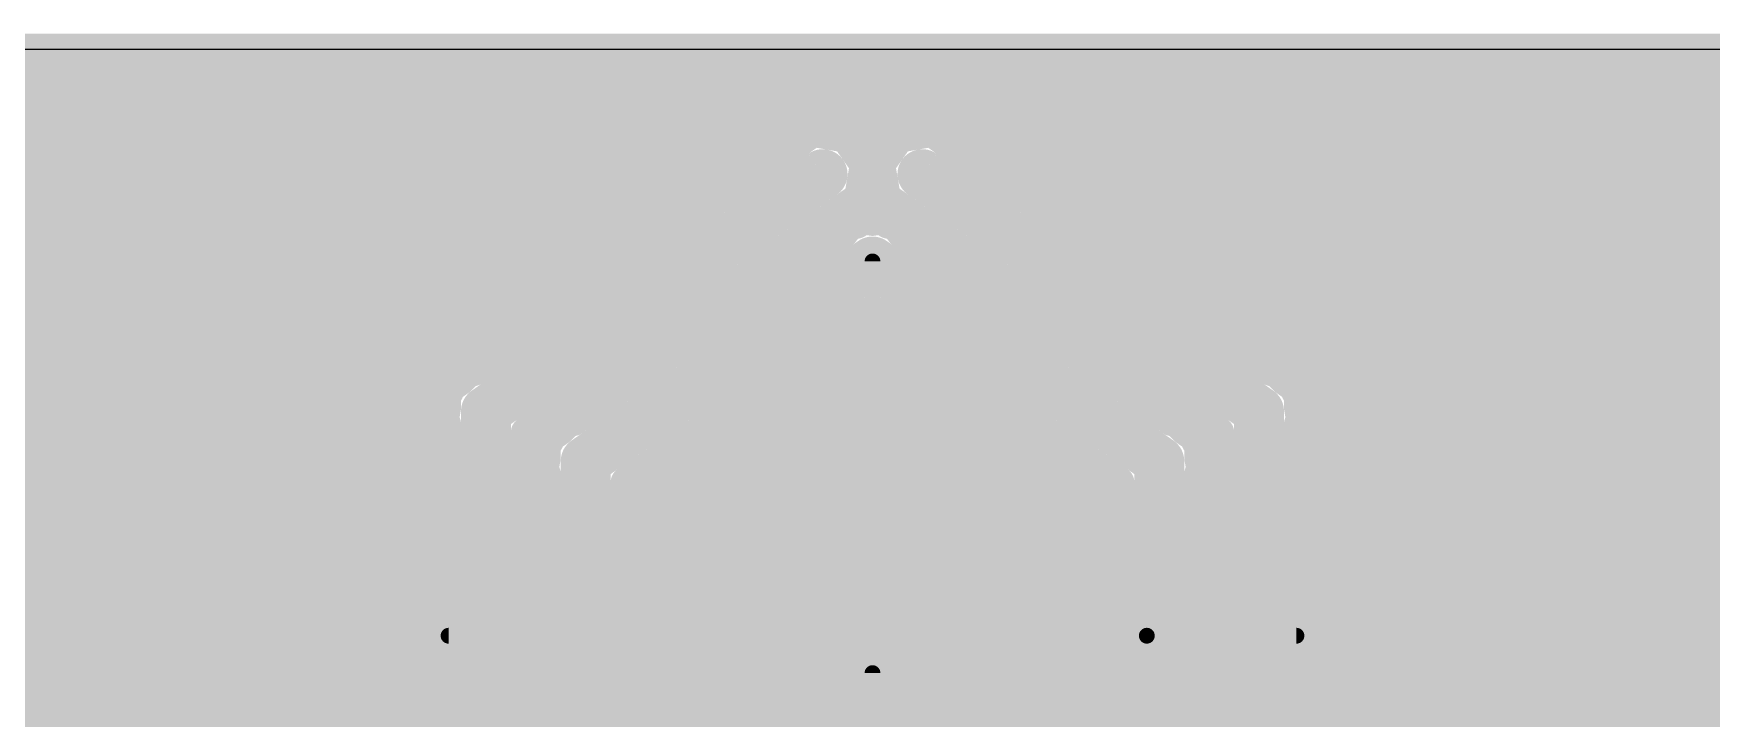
# Model space of a CAD drawing. Extents: x -9.5 to 75.5, y -0.1 to 22.1.
# Drawn here: x 26.27 to 39.73, y 16.64 to 22.13 of the extents above; entities that cross this region are included whole.
import ezdxf

# ---------------------------------------------------------------- set-up
doc = ezdxf.new("R2010")
doc.units = 0
for name, color, linetype in [('16', 132, 'CONTINUOUS'), ('20', 31, 'CONTINUOUS'), ('21', 253, 'CONTINUOUS'), ('22', 253, 'CONTINUOUS'), ('42', 132, 'CONTINUOUS')]:
    doc.layers.add(name, color=color, linetype=linetype)

msp = doc.modelspace()

# ---------------------------------------------------------------- linework, layer by layer
at = {"layer": '16', "const_width": 0.254}
for points in [[(0, 22), (66, 22)], [(0, 21.844), (66, 21.844)], [(0, 21.59), (66, 21.59)], [(0, 21.336), (32.5093, 21.336)], [(32.5226, 21.3454), (29.7965, 19.427)], [(32.7895, 21.299), (32.5226, 21.3454)], [(32.5765, 21.336), (33.4235, 21.336)], [(32.9454, 21.0774), (32.7895, 21.299)], [(33.2105, 21.299), (33.0546, 21.0774)], [(33.4774, 21.3454), (33.2105, 21.299)], [(36.2035, 19.427), (33.4774, 21.3454)], [(33.4907, 21.336), (66, 21.336)], [(0, 21.082), (32.1483, 21.082)], [(32.899, 20.8105), (32.9454, 21.0774)], [(32.9421, 21.082), (33.0579, 21.082)], [(33.0546, 21.0774), (33.101, 20.8105)], [(33.8517, 21.082), (66, 21.082)], [(0, 20.828), (31.7874, 20.828)], [(30.227, 18.9303), (32.899, 20.8105)], [(32.902, 20.828), (33.098, 20.828)], [(33.101, 20.8105), (35.773, 18.9303)], [(34.2126, 20.828), (66, 20.828)], [(32.8089, 20.5979), (32.7651, 20.5349)], [(32.8719, 20.6092), (32.8089, 20.5979)], [(32.9245, 20.6458), (32.8719, 20.6092)], [(33, 20.6322), (32.9245, 20.6458)], [(33.0755, 20.6458), (33, 20.6322)], [(33.1281, 20.6092), (33.0755, 20.6458)], [(33.1911, 20.5979), (33.1281, 20.6092)], [(33.2349, 20.5349), (33.1911, 20.5979)], [(0, 20.574), (31.4264, 20.574)], [(32.7651, 20.5349), (30.5974, 19.027)], [(32.5628, 20.574), (32.7923, 20.574)], [(33.2077, 20.574), (33.4372, 20.574)], [(35.4026, 19.027), (33.2349, 20.5349)], [(34.5736, 20.574), (66, 20.574)], [(0, 20.32), (31.0655, 20.32)], [(32.2019, 20.32), (32.4561, 20.32)], [(33.5439, 20.32), (33.7981, 20.32)], [(34.9345, 20.32), (66, 20.32)], [(0, 20.066), (30.7045, 20.066)], [(31.8409, 20.066), (32.091, 20.066)], [(33.909, 20.066), (34.1591, 20.066)], [(35.2955, 20.066), (66, 20.066)], [(0, 19.812), (30.3436, 19.812)], [(31.027, 18.5291), (33, 19.9017)], [(31.48, 19.812), (31.7259, 19.812)], [(32.8711, 19.812), (33.1289, 19.812)], [(33, 19.9017), (34.973, 18.5291)], [(34.2741, 19.812), (34.52, 19.812)], [(35.6564, 19.812), (66, 19.812)], [(0, 19.558), (29.9826, 19.558)], [(31.119, 19.558), (31.3608, 19.558)], [(32.506, 19.558), (33.494, 19.558)], [(34.6392, 19.558), (34.8809, 19.558)], [(36.0174, 19.558), (66, 19.558)], [(29.7645, 19.427), (29.6887, 19.3512)], [(29.7965, 19.427), (29.7645, 19.427)], [(36.2354, 19.427), (36.2035, 19.427)], [(36.3113, 19.3512), (36.2354, 19.427)], [(0, 19.304), (29.6217, 19.304)], [(29.5956, 19.258), (29.573, 19.2354)], [(29.601, 19.2895), (29.5956, 19.258)], [(29.6887, 19.3512), (29.601, 19.2895)], [(30.7581, 19.304), (30.9956, 19.304)], [(32.1409, 19.304), (33.8591, 19.304)], [(35.0044, 19.304), (35.2419, 19.304)], [(36.399, 19.2895), (36.3113, 19.3512)], [(36.3783, 19.304), (66, 19.304)], [(36.4044, 19.258), (36.399, 19.2895)], [(36.427, 19.2354), (36.4044, 19.258)], [(29.573, 19.1282), (29.5546, 19.0226)], [(29.573, 19.2354), (29.573, 19.1282)], [(36.427, 19.1282), (36.427, 19.2354)], [(36.4454, 19.0226), (36.427, 19.1282)], [(0, 19.05), (29.5594, 19.05)], [(29.5546, 19.0226), (29.573, 18.9965)], [(29.573, 18.9965), (29.573, 15.6003)], [(30.3972, 19.05), (30.6305, 19.05)], [(30.5646, 19.027), (30.4894, 18.9518)], [(30.5974, 19.027), (30.5646, 19.027)], [(31.7757, 19.05), (34.2243, 19.05)], [(35.3695, 19.05), (35.6028, 19.05)], [(35.4354, 19.027), (35.4026, 19.027)], [(35.5106, 18.9518), (35.4354, 19.027)], [(36.427, 18.9965), (36.4454, 19.0226)], [(36.427, 15.6003), (36.427, 18.9965)], [(36.4406, 19.05), (66, 19.05)], [(30.227, 15.6734), (30.227, 18.9303)], [(30.3963, 18.8587), (30.373, 18.8354)], [(30.4021, 18.8911), (30.3963, 18.8587)], [(30.4894, 18.9518), (30.4021, 18.8911)], [(35.5979, 18.8911), (35.5106, 18.9518)], [(35.6037, 18.8587), (35.5979, 18.8911)], [(35.627, 18.8354), (35.6037, 18.8587)], [(35.773, 18.9303), (35.773, 15.6734)], [(0, 18.796), (29.573, 18.796)], [(30.227, 18.796), (30.373, 18.796)], [(30.373, 18.7291), (30.3542, 18.6244)], [(30.373, 18.8354), (30.373, 18.7291)], [(31.4106, 18.796), (34.5894, 18.796)], [(35.627, 18.7291), (35.627, 18.8354)], [(35.627, 18.796), (35.773, 18.796)], [(35.6458, 18.6244), (35.627, 18.7291)], [(36.427, 18.796), (66, 18.796)], [(30.3542, 18.6244), (30.373, 18.5975)], [(30.373, 18.5975), (30.373, 16.0012)], [(35.627, 18.5975), (35.6458, 18.6244)], [(35.627, 16.0012), (35.627, 18.5975)], [(0, 18.542), (29.573, 18.542)], [(30.227, 18.542), (30.373, 18.542)], [(31.027, 16.0725), (31.027, 18.5291)], [(31.0455, 18.542), (34.9545, 18.542)], [(34.973, 18.5291), (34.973, 16.0725)], [(35.627, 18.542), (35.773, 18.542)], [(36.427, 18.542), (66, 18.542)], [(0, 18.288), (29.573, 18.288)], [(30.227, 18.288), (30.373, 18.288)], [(31.027, 18.288), (34.973, 18.288)], [(35.627, 18.288), (35.773, 18.288)], [(36.427, 18.288), (66, 18.288)], [(0, 18.034), (29.573, 18.034)], [(30.227, 18.034), (30.373, 18.034)], [(31.027, 18.034), (34.973, 18.034)], [(35.627, 18.034), (35.773, 18.034)], [(36.427, 18.034), (66, 18.034)], [(0, 17.78), (29.573, 17.78)], [(30.227, 17.78), (30.373, 17.78)], [(31.027, 17.78), (34.973, 17.78)], [(35.627, 17.78), (35.773, 17.78)], [(36.427, 17.78), (66, 17.78)], [(0, 17.526), (29.573, 17.526)], [(30.227, 17.526), (30.373, 17.526)], [(31.027, 17.526), (34.973, 17.526)], [(35.627, 17.526), (35.773, 17.526)], [(36.427, 17.526), (66, 17.526)], [(0, 17.272), (29.573, 17.272)], [(30.227, 17.272), (30.373, 17.272)], [(31.027, 17.272), (34.973, 17.272)], [(35.627, 17.272), (35.773, 17.272)], [(36.427, 17.272), (66, 17.272)], [(0, 17.018), (29.573, 17.018)], [(30.227, 17.018), (30.373, 17.018)], [(31.027, 17.018), (34.973, 17.018)], [(35.627, 17.018), (35.773, 17.018)], [(36.427, 17.018), (66, 17.018)], [(5.4291, 16.764), (29.573, 16.764)], [(30.227, 16.764), (30.373, 16.764)], [(31.027, 16.764), (34.973, 16.764)], [(35.627, 16.764), (35.773, 16.764)], [(36.427, 16.764), (60.5709, 16.764)], [(5.4864, 16.51), (29.573, 16.51)], [(30.227, 16.51), (30.373, 16.51)], [(31.027, 16.51), (34.973, 16.51)], [(35.627, 16.51), (35.773, 16.51)], [(36.427, 16.51), (60.5136, 16.51)]]:
    msp.add_lwpolyline(points, dxfattribs=at)
at = {"layer": '16', "const_width": 0.127}
for points in [[(32.5335, 21.4079, 1), (32.5117, 21.2828)], [(32.5591, 21.2934, 1), (32.486, 21.3973)], [(32.5093, 21.2725, 1), (32.5093, 21.3995)], [(32.5765, 21.3995, 1), (32.5765, 21.2725)], [(32.8414, 21.3355, 1), (32.7375, 21.2624)], [(32.7786, 21.2364, 1), (32.8004, 21.3615)], [(33.1996, 21.3615, 1), (33.2214, 21.2364)], [(33.2625, 21.2624, 1), (33.1586, 21.3355)], [(33.514, 21.3973, 1), (33.4409, 21.2934)], [(33.4235, 21.2725, 1), (33.4235, 21.3995)], [(33.4907, 21.3995, 1), (33.4907, 21.2725)], [(33.4883, 21.2828, 1), (33.4665, 21.4079)], [(32.1483, 21.0185, 1), (32.1483, 21.1455)], [(32.9421, 21.1455, 1), (32.9421, 21.0185)], [(33.0079, 21.0665, 1), (32.8828, 21.0883)], [(32.8934, 21.0409, 1), (32.9973, 21.114)], [(33.0027, 21.114, 1), (33.1066, 21.0409)], [(33.1172, 21.0883, 1), (32.9921, 21.0665)], [(33.0579, 21.0185, 1), (33.0579, 21.1455)], [(33.8517, 21.1455, 1), (33.8517, 21.0185)], [(31.7874, 20.7645, 1), (31.7874, 20.8915)], [(32.8364, 20.8214, 1), (32.9615, 20.7996)], [(32.902, 20.8915, 1), (32.902, 20.7645)], [(32.9355, 20.7586, 1), (32.8624, 20.8625)], [(33.1376, 20.8625, 1), (33.0645, 20.7586)], [(33.0385, 20.7996, 1), (33.1636, 20.8214)], [(33.098, 20.7645, 1), (33.098, 20.8915)], [(34.2126, 20.8915, 1), (34.2126, 20.7645)], [(32.7977, 20.6604, 1), (32.8201, 20.5354)], [(32.861, 20.5617, 1), (32.7568, 20.6342)], [(32.8356, 20.6614, 1), (32.9082, 20.5571)], [(32.8831, 20.5467, 1), (32.8607, 20.6717)], [(32.9357, 20.7083, 1), (32.9132, 20.5833)], [(32.9607, 20.5937, 1), (32.8882, 20.6979)], [(32.9888, 20.6947, 1), (33.0112, 20.5697)], [(32.9888, 20.5697, 1), (33.0112, 20.6947)], [(33.1118, 20.6979, 1), (33.0393, 20.5937)], [(33.0868, 20.5833, 1), (33.0643, 20.7083)], [(33.1393, 20.6717, 1), (33.1169, 20.5467)], [(33.0918, 20.5571, 1), (33.1643, 20.6614)], [(33.2432, 20.6342, 1), (33.139, 20.5617)], [(33.1799, 20.5354, 1), (33.2023, 20.6604)], [(31.4264, 20.5105, 1), (31.4264, 20.6375)], [(32.5628, 20.6375, 1), (32.5628, 20.5105)], [(32.713, 20.5712, 1), (32.8172, 20.4987)], [(32.8013, 20.4828, 1), (32.7288, 20.587)], [(32.7923, 20.5105, 1), (32.7923, 20.6375)], [(33.2077, 20.6375, 1), (33.2077, 20.5105)], [(33.2712, 20.587, 1), (33.1987, 20.4828)], [(33.1828, 20.4987, 1), (33.287, 20.5712)], [(33.4372, 20.5105, 1), (33.4372, 20.6375)], [(34.5736, 20.6375, 1), (34.5736, 20.5105)], [(31.0655, 20.2565, 1), (31.0655, 20.3835)], [(32.2019, 20.3835, 1), (32.2019, 20.2565)], [(32.4561, 20.2565, 1), (32.4561, 20.3835)], [(33.5439, 20.3835, 1), (33.5439, 20.2565)], [(33.7981, 20.2565, 1), (33.7981, 20.3835)], [(34.9345, 20.3835, 1), (34.9345, 20.2565)], [(30.7045, 20.0025, 1), (30.7045, 20.1295)], [(31.8409, 20.1295, 1), (31.8409, 20.0025)], [(32.091, 20.0025, 1), (32.091, 20.1295)], [(33.909, 20.1295, 1), (33.909, 20.0025)], [(34.1591, 20.0025, 1), (34.1591, 20.1295)], [(35.2955, 20.1295, 1), (35.2955, 20.0025)], [(30.3436, 19.7485, 1), (30.3436, 19.8755)], [(31.48, 19.8755, 1), (31.48, 19.7485)], [(31.7259, 19.7485, 1), (31.7259, 19.8755)], [(32.8711, 19.8755, 1), (32.8711, 19.7485)], [(33.0363, 19.9538, 1), (32.9637, 19.8495)], [(33.0363, 19.8495, 1), (32.9637, 19.9538)], [(33.1289, 19.7485, 1), (33.1289, 19.8755)], [(34.2741, 19.8755, 1), (34.2741, 19.7485)], [(34.52, 19.7485, 1), (34.52, 19.8755)], [(35.6564, 19.8755, 1), (35.6564, 19.7485)], [(29.9826, 19.4945, 1), (29.9826, 19.6215)], [(31.119, 19.6215, 1), (31.119, 19.4945)], [(31.3608, 19.4945, 1), (31.3608, 19.6215)], [(32.506, 19.6215, 1), (32.506, 19.4945)], [(33.494, 19.4945, 1), (33.494, 19.6215)], [(34.6392, 19.6215, 1), (34.6392, 19.4945)], [(34.8809, 19.4945, 1), (34.8809, 19.6215)], [(36.0174, 19.6215, 1), (36.0174, 19.4945)], [(29.7645, 19.4905, 1), (29.7645, 19.3635)], [(29.8095, 19.3821, 1), (29.7196, 19.4719)], [(29.7599, 19.4789, 1), (29.833, 19.3751)], [(29.7965, 19.3635, 1), (29.7965, 19.4905)], [(36.2035, 19.4905, 1), (36.2035, 19.3635)], [(36.167, 19.3751, 1), (36.2401, 19.4789)], [(36.2803, 19.4719, 1), (36.1905, 19.3821)], [(36.2354, 19.3635, 1), (36.2354, 19.4905)], [(29.5645, 19.3414, 1), (29.6376, 19.2375)], [(29.6636, 19.2786, 1), (29.5385, 19.3003)], [(29.6405, 19.2131, 1), (29.5507, 19.3029)], [(29.6217, 19.2405, 1), (29.6217, 19.3675)], [(29.6438, 19.3961, 1), (29.7336, 19.3063)], [(29.7253, 19.2992, 1), (29.6522, 19.4031)], [(30.7581, 19.3675, 1), (30.7581, 19.2405)], [(30.9956, 19.2405, 1), (30.9956, 19.3675)], [(32.1409, 19.3675, 1), (32.1409, 19.2405)], [(33.8591, 19.2405, 1), (33.8591, 19.3675)], [(35.0044, 19.3675, 1), (35.0044, 19.2405)], [(35.2419, 19.2405, 1), (35.2419, 19.3675)], [(36.3478, 19.4031, 1), (36.2747, 19.2992)], [(36.2664, 19.3063, 1), (36.3562, 19.3961)], [(36.3783, 19.3675, 1), (36.3783, 19.2405)], [(36.4615, 19.3003, 1), (36.3364, 19.2786)], [(36.4493, 19.3029, 1), (36.3595, 19.2131)], [(36.3624, 19.2375, 1), (36.4355, 19.3414)], [(29.6365, 19.2354, 1), (29.5095, 19.2354)], [(29.5281, 19.2804, 1), (29.6179, 19.1905)], [(29.6356, 19.1173, 1), (29.5104, 19.1391)], [(29.533, 19.2689, 1), (29.6581, 19.2471)], [(36.3419, 19.2471, 1), (36.467, 19.2689)], [(36.4905, 19.2354, 1), (36.3635, 19.2354)], [(36.4896, 19.1391, 1), (36.3644, 19.1173)], [(36.3821, 19.1905, 1), (36.4719, 19.2804)], [(29.6066, 19.0591, 1), (29.5027, 18.986)], [(29.5095, 19.1282, 1), (29.6365, 19.1282)], [(29.6365, 18.9965, 1), (29.5095, 18.9965)], [(29.5594, 18.9865, 1), (29.5594, 19.1135)], [(30.3972, 19.1135, 1), (30.3972, 18.9865)], [(30.5646, 19.0905, 1), (30.5646, 18.9635)], [(30.6095, 18.9821, 1), (30.5196, 19.0719)], [(30.5612, 19.0791, 1), (30.6337, 18.9749)], [(30.5974, 18.9635, 1), (30.5974, 19.0905)], [(30.6305, 18.9865, 1), (30.6305, 19.1135)], [(31.7757, 19.1135, 1), (31.7757, 18.9865)], [(34.2243, 18.9865, 1), (34.2243, 19.1135)], [(35.3695, 19.1135, 1), (35.3695, 18.9865)], [(35.4026, 19.0905, 1), (35.4026, 18.9635)], [(35.3663, 18.9749, 1), (35.4388, 19.0791)], [(35.4803, 19.0719, 1), (35.3905, 18.9821)], [(35.4354, 18.9635, 1), (35.4354, 19.0905)], [(35.6028, 18.9865, 1), (35.6028, 19.1135)], [(36.3635, 19.1282, 1), (36.4905, 19.1282)], [(36.4905, 18.9965, 1), (36.3635, 18.9965)], [(36.4406, 19.1135, 1), (36.4406, 18.9865)], [(36.4973, 18.986, 1), (36.3934, 19.0591)], [(29.4921, 19.0335, 1), (29.6172, 19.0117)], [(29.5211, 18.9599, 1), (29.6249, 19.033)], [(30.2905, 18.9303, 1), (30.1635, 18.9303)], [(30.1905, 18.9822, 1), (30.2635, 18.8783)], [(30.3658, 18.9432, 1), (30.4383, 18.839)], [(30.4646, 18.8799, 1), (30.3396, 18.9023)], [(30.4412, 18.8138, 1), (30.3514, 18.9036)], [(30.4445, 18.9967, 1), (30.5343, 18.9069)], [(30.5256, 18.8997, 1), (30.4531, 19.0039)], [(35.5469, 19.0039, 1), (35.4744, 18.8997)], [(35.4657, 18.9069, 1), (35.5555, 18.9967)], [(35.6604, 18.9023, 1), (35.5354, 18.8799)], [(35.6486, 18.9036, 1), (35.5588, 18.8138)], [(35.5617, 18.839, 1), (35.6342, 18.9432)], [(35.8365, 18.9303, 1), (35.7095, 18.9303)], [(35.7365, 18.8783, 1), (35.8095, 18.9822)], [(36.3751, 19.033, 1), (36.4789, 18.9599)], [(36.3828, 19.0117, 1), (36.5079, 19.0335)], [(29.573, 18.7325, 1), (29.573, 18.8595)], [(30.227, 18.8595, 1), (30.227, 18.7325)], [(30.4365, 18.8354, 1), (30.3095, 18.8354)], [(30.3281, 18.8804, 1), (30.4179, 18.7905)], [(30.4355, 18.7179, 1), (30.3105, 18.7403)], [(30.3338, 18.8699, 1), (30.4588, 18.8475)], [(30.373, 18.7325, 1), (30.373, 18.8595)], [(31.4106, 18.8595, 1), (31.4106, 18.7325)], [(34.5894, 18.7325, 1), (34.5894, 18.8595)], [(35.5412, 18.8475, 1), (35.6662, 18.8699)], [(35.6905, 18.8354, 1), (35.5635, 18.8354)], [(35.627, 18.8595, 1), (35.627, 18.7325)], [(35.6895, 18.7403, 1), (35.5645, 18.7179)], [(35.5821, 18.7905, 1), (35.6719, 18.8804)], [(35.773, 18.7325, 1), (35.773, 18.8595)], [(36.427, 18.8595, 1), (36.427, 18.7325)], [(30.4063, 18.6607, 1), (30.3021, 18.5882)], [(30.3095, 18.7291, 1), (30.4365, 18.7291)], [(30.4365, 18.5975, 1), (30.3095, 18.5975)], [(35.5635, 18.7291, 1), (35.6905, 18.7291)], [(35.6905, 18.5975, 1), (35.5635, 18.5975)], [(35.6979, 18.5882, 1), (35.5937, 18.6607)], [(29.573, 18.4785, 1), (29.573, 18.6055)], [(30.227, 18.6055, 1), (30.227, 18.4785)], [(30.2917, 18.6357, 1), (30.4167, 18.6132)], [(30.3209, 18.5612, 1), (30.4251, 18.6337)], [(30.373, 18.4785, 1), (30.373, 18.6055)], [(31.0905, 18.5291, 1), (30.9635, 18.5291)], [(30.9907, 18.5813, 1), (31.0633, 18.477)], [(31.0455, 18.6055, 1), (31.0455, 18.4785)], [(35.0365, 18.5291, 1), (34.9095, 18.5291)], [(34.9367, 18.477, 1), (35.0093, 18.5813)], [(34.9545, 18.4785, 1), (34.9545, 18.6055)], [(35.5749, 18.6337, 1), (35.6791, 18.5612)], [(35.627, 18.6055, 1), (35.627, 18.4785)], [(35.5833, 18.6132, 1), (35.7083, 18.6357)], [(35.773, 18.4785, 1), (35.773, 18.6055)], [(36.427, 18.6055, 1), (36.427, 18.4785)], [(29.573, 18.2245, 1), (29.573, 18.3515)], [(30.227, 18.3515, 1), (30.227, 18.2245)], [(30.373, 18.2245, 1), (30.373, 18.3515)], [(31.027, 18.3515, 1), (31.027, 18.2245)], [(34.973, 18.2245, 1), (34.973, 18.3515)], [(35.627, 18.3515, 1), (35.627, 18.2245)], [(35.773, 18.2245, 1), (35.773, 18.3515)], [(36.427, 18.3515, 1), (36.427, 18.2245)], [(29.573, 17.9705, 1), (29.573, 18.0975)], [(30.227, 18.0975, 1), (30.227, 17.9705)], [(30.373, 17.9705, 1), (30.373, 18.0975)], [(31.027, 18.0975, 1), (31.027, 17.9705)], [(34.973, 17.9705, 1), (34.973, 18.0975)], [(35.627, 18.0975, 1), (35.627, 17.9705)], [(35.773, 17.9705, 1), (35.773, 18.0975)], [(36.427, 18.0975, 1), (36.427, 17.9705)], [(29.573, 17.7165, 1), (29.573, 17.8435)], [(30.227, 17.8435, 1), (30.227, 17.7165)], [(30.373, 17.7165, 1), (30.373, 17.8435)], [(31.027, 17.8435, 1), (31.027, 17.7165)], [(34.973, 17.7165, 1), (34.973, 17.8435)], [(35.627, 17.8435, 1), (35.627, 17.7165)], [(35.773, 17.7165, 1), (35.773, 17.8435)], [(36.427, 17.8435, 1), (36.427, 17.7165)], [(29.573, 17.4625, 1), (29.573, 17.5895)], [(30.227, 17.5895, 1), (30.227, 17.4625)], [(30.373, 17.4625, 1), (30.373, 17.5895)], [(31.027, 17.5895, 1), (31.027, 17.4625)], [(34.973, 17.4625, 1), (34.973, 17.5895)], [(35.627, 17.5895, 1), (35.627, 17.4625)], [(35.773, 17.4625, 1), (35.773, 17.5895)], [(36.427, 17.5895, 1), (36.427, 17.4625)], [(29.573, 17.2085, 1), (29.573, 17.3355)], [(30.227, 17.3355, 1), (30.227, 17.2085)], [(30.373, 17.2085, 1), (30.373, 17.3355)], [(31.027, 17.3355, 1), (31.027, 17.2085)], [(34.973, 17.2085, 1), (34.973, 17.3355)], [(35.627, 17.3355, 1), (35.627, 17.2085)], [(35.773, 17.2085, 1), (35.773, 17.3355)], [(36.427, 17.3355, 1), (36.427, 17.2085)], [(29.573, 16.9545, 1), (29.573, 17.0815)], [(30.227, 17.0815, 1), (30.227, 16.9545)], [(30.373, 16.9545, 1), (30.373, 17.0815)], [(31.027, 17.0815, 1), (31.027, 16.9545)], [(34.973, 16.9545, 1), (34.973, 17.0815)], [(35.627, 17.0815, 1), (35.627, 16.9545)], [(35.773, 16.9545, 1), (35.773, 17.0815)], [(36.427, 17.0815, 1), (36.427, 16.9545)], [(29.573, 16.7005, 1), (29.573, 16.8275)], [(30.227, 16.8275, 1), (30.227, 16.7005)], [(30.373, 16.7005, 1), (30.373, 16.8275)], [(31.027, 16.8275, 1), (31.027, 16.7005)], [(34.973, 16.7005, 1), (34.973, 16.8275)], [(35.627, 16.8275, 1), (35.627, 16.7005)], [(35.773, 16.7005, 1), (35.773, 16.8275)], [(36.427, 16.8275, 1), (36.427, 16.7005)]]:
    msp.add_lwpolyline(points, format="xyb", dxfattribs=at)
at = {"layer": '20'}
msp.add_line((66, 22), (0, 22), dxfattribs=at)
at = {"layer": '21', "const_width": 0.254}
msp.add_lwpolyline([(1.25, 17), (64.75, 17)], dxfattribs=at)
at = {"layer": '22', "const_width": 0.127}
for points in [[(33, 20.3), (33, 14.4)], [(29.6, 17.3), (35.2, 17.3)], [(35.2, 17.3), (36.4, 17.3)], [(33, 17), (33, 5)]]:
    msp.add_lwpolyline(points, dxfattribs=at)
at = {"layer": '22', "const_width": 0.0635}
for points in [[(33.0318, 20.3, 1), (32.9682, 20.3)], [(29.6, 17.3317, 1), (29.6, 17.2683)], [(35.2, 17.3317, 1), (35.2, 17.2683)], [(35.2, 17.2683, 1), (35.2, 17.3317)], [(36.4, 17.2683, 1), (36.4, 17.3317)], [(33.0318, 17, 1), (32.9682, 17)]]:
    msp.add_lwpolyline(points, format="xyb", dxfattribs=at)
at = {"layer": '42', "const_width": 0.4}
for points in [[(29.9, 19.1), (32.6, 21)], [(36.1, 19.1), (33.4, 21)], [(33, 20.3), (30.7, 18.7)], [(33, 20.3), (35.3, 18.7)], [(29.9, 15.5), (29.9, 19.1)], [(36.1, 15.5), (36.1, 19.1)], [(30.7, 18.7), (30.7, 15.9)], [(35.3, 18.7), (35.3, 15.9)]]:
    msp.add_lwpolyline(points, dxfattribs=at)
at = {"layer": '42', "const_width": 0.2}
for points in [[(32.6575, 20.9182, 1), (32.5425, 21.0818)], [(33.4575, 21.0818, 1), (33.3425, 20.9182)], [(33.0571, 20.3821, 1), (32.9429, 20.2179)], [(33.0571, 20.2179, 1), (32.9429, 20.3821)], [(30, 19.1, 1), (29.8, 19.1)], [(29.8425, 19.1818, 1), (29.9575, 19.0182)], [(36.2, 19.1, 1), (36, 19.1)], [(36.0425, 19.0182, 1), (36.1575, 19.1818)], [(30.8, 18.7, 1), (30.6, 18.7)], [(30.6429, 18.7821, 1), (30.7571, 18.6179)], [(35.4, 18.7, 1), (35.2, 18.7)], [(35.2429, 18.6179, 1), (35.3571, 18.7821)]]:
    msp.add_lwpolyline(points, format="xyb", dxfattribs=at)

doc.saveas('drawing.dxf')
